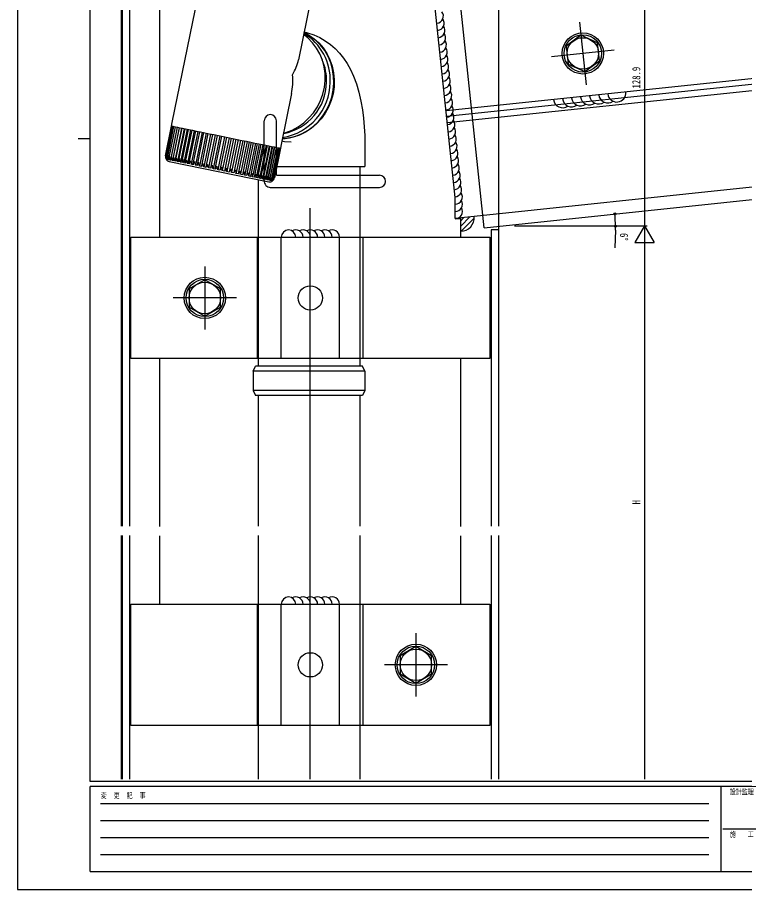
# Model space of a CAD drawing. Units: millimetres, scale not verified. Extents: x -420 to 420, y -297 to 297.
# Drawn here: x -420.5 to -120.8, y -297 to 62.4 of the extents above; entities that cross this region are included whole.
import ezdxf
from ezdxf.enums import TextEntityAlignment as Align

# ---------------------------------------------------------------- set-up
doc = ezdxf.new("R2010")
doc.units = ezdxf.units.MM
doc.header["$LTSCALE"] = 2
for name, color, linetype in [('0-3_YKK_12', 2, 'Continuous'), ('0-4_YKK_13', 4, 'Continuous'), ('0-5_YKK_D', 6, 'Continuous'), ('0-6_YKK_ZWAK', 7, 'Continuous')]:
    doc.layers.add(name, color=color, linetype=linetype)
doc.styles.add('ＭＳ ゴシック', font='')
doc.styles.get('ＭＳ ゴシック').set_extended_font_data('MS Gothic')

msp = doc.modelspace()

# ---------------------------------------------------------------- linework, layer by layer
at = {"layer": '0-3_YKK_12'}
for p, q in [((-228.165, -24.259), (-242.067, 108.013)), ((-222.263, 105.414), (-222.263, -147.288)), ((-377.263, 91.225), (-377.263, -147.288)), ((-374.263, 91.54), (-374.263, -147.288)), ((-377.763, 85.073), (-377.763, -147.288)), ((-188.806, 60.474), (-186.088, 34.616)), ((-174.518, 48.904), (-200.376, 46.186)), ((-228.165, -24.259), (-107.706, -11.598)), ((-300.013, -16.228), (-300.013, -251.5)), ((-225.263, -25.086), (-225.263, -147.288)), ((-222.263, -25.086), (-225.263, -25.086)), ((-343.263, -40.19), (-343.263, -66.19)), ((-330.263, -53.19), (-356.263, -53.19)), ((-377.763, -151.15), (-377.763, -251.5)), ((-377.263, -151.15), (-377.263, -251.5)), ((-374.263, -151.15), (-374.263, -251.5)), ((-225.263, -151.15), (-225.263, -251.5)), ((-222.263, -151.15), (-222.263, -251.5)), ((-256.263, -191.399), (-256.263, -217.399)), ((-243.263, -204.399), (-269.263, -204.399))]:
    msp.add_line(p, q, dxfattribs=at)
at = {"layer": '0-4_YKK_13'}
for p, q in [((-361.763, -28.19), (-361.763, 89.842)), ((-356.668, 19.087), (-343.609, 83.272)), ((-298.729, 74.141), (-304.67, 44.941)), ((-302.323, 56.473), (-300.935, 56.093)), ((-188.232, 55.009), (-194.304, 50.598)), ((-181.375, 51.956), (-188.232, 55.009)), ((-194.304, 50.598), (-193.519, 43.133)), ((-180.59, 44.492), (-181.375, 51.956)), ((-193.519, 43.133), (-186.663, 40.08)), ((-186.663, 40.08), (-180.59, 44.492)), ((-112.88, 37.631), (-243.816, 23.869)), ((-112.64, 35.344), (-243.576, 21.582)), ((-112.368, 32.758), (-243.304, 18.996)), ((-307.509, 30.982), (-311.787, 9.956)), ((-356.967, 17.617), (-356.668, 19.087)), ((-318.763, -5.158), (-318.763, 19.842)), ((-313.763, -2.658), (-313.763, 19.842)), ((-359.446, 5.369), (-356.954, 17.614)), ((-359.293, 5.36), (-356.806, 17.584)), ((-358.979, 5.292), (-356.491, 17.52)), ((-358.561, 4.9), (-356.013, 17.423)), ((-357.94, 4.687), (-355.376, 17.293)), ((-354.697, 17.155), (-357.453, 3.61)), ((-357.165, 4.443), (-354.583, 17.132)), ((-353.866, 16.986), (-356.622, 3.441)), ((-356.24, 4.169), (-353.641, 16.94)), ((-352.888, 16.787), (-355.643, 3.242)), ((-355.173, 3.867), (-352.558, 16.72)), ((-351.769, 16.56), (-354.525, 3.014)), ((-353.972, 3.54), (-351.341, 16.472)), ((-350.52, 16.305), (-353.276, 2.76)), ((-352.646, 3.198), (-350, 16.2)), ((-349.149, 16.026), (-351.905, 2.481)), ((-351.204, 2.834), (-348.545, 15.904)), ((-347.666, 15.725), (-350.422, 2.179)), ((-349.66, 2.449), (-346.987, 15.587)), ((-346.084, 15.403), (-348.84, 1.857)), ((-348.025, 2.045), (-345.338, 15.251)), ((-344.413, 15.063), (-347.169, 1.518)), ((-346.311, 1.626), (-343.611, 14.9)), ((-342.668, 14.708), (-345.424, 1.162)), ((-344.532, 1.194), (-341.818, 14.535)), ((-307.678, 15.439), (-308.003, 15.686)), ((-340.86, 14.34), (-343.616, 0.795)), ((-342.698, 0.762), (-339.973, 14.159)), ((-339.004, 13.962), (-341.76, 0.417)), ((-340.846, 0.231), (-338.09, 13.776)), ((-337.114, 13.578), (-339.87, 0.033)), ((-338.94, -0.157), (-336.184, 13.389)), ((-335.205, 13.189), (-337.961, -0.356)), ((-334.269, 12.999), (-337.025, -0.546)), ((-333.289, 12.8), (-336.045, -0.746)), ((-332.357, 12.61), (-335.113, -0.935)), ((-331.38, 12.411), (-334.136, -1.134)), ((-330.462, 12.224), (-333.218, -1.321)), ((-329.491, 12.027), (-332.218, -1.376)), ((-328.597, 11.845), (-331.353, -1.7)), ((-327.637, 11.65), (-330.352, -1.696)), ((-326.778, 11.475), (-329.534, -2.07)), ((-325.831, 11.282), (-328.535, -2.006)), ((-325.017, 11.117), (-327.773, -2.429)), ((-324.088, 10.928), (-326.78, -2.302)), ((-277.319, 10.999), (-277.319, 0.999)), ((-323.329, 10.773), (-326.085, -2.772)), ((-322.421, 10.588), (-325.098, -2.569)), ((-321.726, 10.447), (-324.482, -3.098)), ((-320.842, 10.267), (-323.504, -2.817)), ((-320.221, 10.141), (-322.977, -3.404)), ((-319.363, 9.966), (-322.01, -3.044)), ((-318.824, 9.857), (-321.58, -3.689)), ((-317.996, 9.688), (-320.628, -3.248)), ((-317.547, 9.597), (-320.303, -3.948)), ((-316.751, 9.435), (-319.368, -3.427)), ((-316.4, 9.363), (-319.155, -4.182)), ((-315.638, 9.208), (-318.24, -3.581)), ((-315.39, 9.158), (-318.146, -4.387)), ((-314.525, 8.982), (-317.281, -4.563)), ((-314.665, 9.01), (-317.251, -3.705)), ((-313.813, 8.837), (-316.569, -4.708)), ((-313.839, 8.842), (-316.409, -3.791)), ((-313.166, 8.706), (-315.72, -3.844)), ((-312.653, 8.601), (-315.189, -3.864)), ((-312.303, 8.53), (-314.822, -3.852)), ((-312.117, 8.492), (-314.613, -3.775)), ((-312.099, 8.488), (-314.594, -3.774)), ((-311.787, 9.956), (-312.086, 8.486)), ((-359.231, 3.972), (-359.233, 3.972)), ((-359.125, 3.95), (-359.198, 3.965)), ((-359.022, 5.08), (-358.979, 5.292)), ((-358.962, 4.145), (-359.007, 3.926)), ((-358.853, 3.895), (-359.007, 3.926)), ((-358.563, 4.28), (-358.65, 3.853)), ((-358.417, 3.806), (-358.65, 3.853)), ((-357.976, 4.512), (-358.131, 3.748)), ((-357.82, 3.684), (-358.131, 3.748)), ((-357.066, 3.531), (-357.453, 3.61)), ((-357.898, 3.009), (-316.937, -5.324)), ((-356.162, 3.347), (-356.622, 3.441)), ((-355.114, 3.134), (-355.643, 3.242)), ((-353.931, 2.893), (-354.525, 3.014)), ((-352.621, 2.627), (-353.276, 2.76)), ((-351.194, 2.336), (-351.905, 2.481)), ((-349.661, 2.024), (-350.422, 2.179)), ((-348.034, 1.693), (-348.84, 1.857)), ((-346.325, 1.346), (-347.169, 1.518)), ((-344.548, 0.984), (-345.424, 1.162)), ((-342.715, 0.611), (-343.616, 0.795)), ((-340.84, 0.23), (-341.76, 0.417)), ((-338.939, -0.157), (-339.87, 0.033)), ((-313.623, 0.999), (-307.657, 0.999)), ((-307.657, 0.999), (-277.319, 0.999)), ((-279.319, 0.999), (-279.319, -81.387)), ((-337.025, -0.546), (-337.961, -0.356)), ((-335.113, -0.935), (-336.046, -0.746)), ((-333.218, -1.321), (-334.14, -1.133)), ((-331.353, -1.7), (-332.259, -1.516)), ((-329.534, -2.07), (-330.416, -1.891)), ((-327.773, -2.429), (-328.625, -2.255)), ((-326.085, -2.772), (-326.9, -2.606)), ((-324.482, -3.098), (-325.254, -2.941)), ((-322.977, -3.404), (-323.699, -3.257)), ((-321.58, -3.689), (-322.248, -3.553)), ((-313.763, -2.658), (-271.263, -2.658)), ((-321.319, -4.433), (-321.319, -81.387)), ((-320.303, -3.948), (-320.911, -3.825)), ((-319.155, -4.182), (-319.699, -4.071)), ((-318.146, -4.387), (-318.621, -4.291)), ((-317.281, -4.563), (-317.685, -4.481)), ((-316.569, -4.708), (-316.898, -4.641)), ((-316.015, -4.821), (-316.266, -4.77)), ((-315.912, -4.313), (-316.015, -4.821)), ((-315.622, -4.901), (-315.794, -4.866)), ((-315.571, -4.646), (-315.622, -4.901)), ((-315.395, -4.947), (-315.485, -4.929)), ((-315.332, -4.96), (-315.343, -4.958)), ((-108.229, -6.625), (-240.063, -20.482)), ((-316.263, -7.658), (-271.263, -7.658)), ((-240.063, -20.482), (-237.763, -20.482)), ((-237.763, -23.62), (-233.986, -19.843)), ((-237.763, -21.375), (-236.495, -20.107)), ((-237.763, -28.19), (-237.763, -20.482)), ((-237.637, -25.738), (-232.265, -20.366)), ((-321.578, -78.19), (-321.578, -28.19)), ((-321.578, -78.19), (-321.578, -28.19)), ((-311.763, -78.19), (-311.763, -28.19)), ((-311.763, -78.19), (-311.763, -28.19)), ((-287.763, -78.19), (-287.763, -28.19)), ((-287.763, -78.19), (-287.763, -28.19)), ((-277.949, -78.19), (-277.949, -28.19)), ((-277.949, -78.19), (-277.949, -28.19)), ((-343.263, -45.684), (-349.763, -49.437)), ((-336.763, -49.437), (-343.263, -45.684)), ((-349.763, -49.437), (-349.763, -56.942)), ((-336.763, -56.942), (-336.763, -49.437)), ((-349.763, -56.942), (-343.263, -60.695)), ((-343.263, -60.695), (-336.763, -56.942)), ((-361.763, -147.34), (-361.763, -78.19)), ((-237.763, -147.34), (-237.763, -78.19)), ((-323.319, -83.387), (-322.319, -81.387)), ((-278.319, -81.387), (-322.319, -81.387)), ((-277.319, -83.387), (-278.319, -81.387)), ((-277.319, -83.387), (-323.319, -83.387)), ((-277.319, -83.387), (-277.319, -91.387)), ((-277.319, -91.387), (-323.319, -91.387)), ((-278.319, -93.387), (-322.319, -93.387)), ((-321.319, -93.387), (-321.319, -147.288)), ((-279.319, -93.387), (-279.319, -147.288)), ((-277.319, -91.387), (-278.319, -93.387)), ((-361.763, -179.399), (-361.763, -151.199)), ((-321.319, -151.15), (-321.319, -251.5)), ((-279.319, -151.15), (-279.319, -251.5)), ((-237.763, -179.399), (-237.763, -151.199)), ((-321.578, -229.399), (-321.578, -179.399)), ((-311.763, -229.399), (-311.763, -179.399)), ((-287.763, -229.399), (-287.763, -179.399)), ((-277.949, -229.399), (-277.949, -179.399)), ((-256.263, -196.893), (-262.763, -200.646)), ((-249.763, -200.646), (-256.263, -196.893)), ((-262.763, -200.646), (-262.763, -208.151)), ((-249.763, -208.151), (-249.763, -200.646)), ((-262.763, -208.151), (-256.263, -211.904)), ((-256.263, -211.904), (-249.763, -208.151))]:
    msp.add_line(p, q, dxfattribs=at)
for points in [[(-240.063, -20.482), (-240.063, -11.837), (-250.75, 89.842)], [(-302.381, 56.188), (-300.644, 55.275), (-298.376, 53.734), (-296.318, 51.9), (-294.502, 49.802), (-292.958, 47.474), (-291.71, 44.953), (-290.777, 42.277), (-290.174, 39.491), (-289.91, 36.636), (-289.991, 33.758), (-290.414, 30.904), (-291.172, 28.117), (-292.255, 25.441), (-293.644, 22.92), (-295.318, 20.592), (-297.25, 18.495), (-299.41, 16.661), (-301.765, 15.119), (-304.276, 13.894), (-306.904, 13.004), (-309.608, 12.465), (-311.308, 12.311)], [(-311.297, 12.363), (-311.134, 12.373), (-308.408, 12.734), (-305.737, 13.45), (-303.162, 14.509), (-300.725, 15.895), (-298.463, 17.586), (-296.412, 19.556), (-294.605, 21.773), (-293.071, 24.203), (-291.833, 26.806), (-290.91, 29.543), (-290.319, 32.369), (-290.067, 35.241), (-290.158, 38.112), (-290.592, 40.939), (-291.362, 43.675), (-292.455, 46.279), (-293.854, 48.708), (-295.537, 50.925), (-297.477, 52.895), (-299.645, 54.586), (-302.005, 55.973), (-302.387, 56.159)], [(-310.833, 14.645), (-309.815, 14.95), (-307.206, 15.985), (-304.729, 17.345), (-302.423, 19.007), (-300.324, 20.945), (-298.466, 23.129), (-296.878, 25.524), (-295.585, 28.093), (-294.607, 30.794), (-293.96, 33.586), (-293.653, 36.425), (-293.693, 39.264), (-294.077, 42.061), (-294.801, 44.77), (-295.852, 47.349), (-297.215, 49.757), (-298.866, 51.957), (-300.782, 53.913), (-302.555, 55.333)], [(-300.935, 56.093), (-298.338, 55.229), (-295.908, 54.127), (-293.63, 52.802), (-291.512, 51.275), (-289.56, 49.563), (-287.769, 47.678), (-286.131, 45.621), (-284.632, 43.375), (-283.252, 40.9), (-281.975, 38.13), (-280.801, 34.998), (-279.763, 31.522), (-278.928, 27.93), (-278.295, 24.357), (-277.837, 20.817), (-277.53, 17.299), (-277.361, 13.792), (-277.319, 10.999)], [(-356.967, 17.617), (-356.954, 17.614), (-356.802, 17.583), (-356.48, 17.518), (-355.992, 17.419), (-355.34, 17.286), (-354.53, 17.121), (-353.567, 16.925), (-352.46, 16.7), (-351.216, 16.447), (-349.845, 16.168), (-348.357, 15.865), (-346.765, 15.541), (-345.079, 15.198), (-343.312, 14.839), (-341.479, 14.466), (-339.593, 14.082), (-337.669, 13.691), (-335.72, 13.294), (-333.763, 12.896), (-331.811, 12.499), (-329.88, 12.106), (-327.984, 11.72), (-326.138, 11.345), (-324.356, 10.982), (-322.651, 10.635), (-321.037, 10.307), (-319.525, 9.999), (-318.128, 9.715), (-316.855, 9.456), (-315.717, 9.225), (-314.722, 9.022), (-313.878, 8.85), (-313.191, 8.711), (-312.666, 8.604), (-312.307, 8.531), (-312.118, 8.492), (-312.086, 8.486)], [(-308.26, 15.209), (-308.284, 15.224), (-308.541, 15.426)], [(-307.657, 10.999), (-310.384, 11.18), (-311.502, 11.36)], [(-314.886, -4.044), (-314.801, -3.726), (-314.799, -3.718)], [(-323.319, -83.387), (-323.319, -91.387), (-322.319, -93.387)]]:
    msp.add_lwpolyline(points, dxfattribs=at)
for points in [[(-373.763, -78.19), (-373.763, -28.19), (-225.763, -28.19), (-225.763, -78.19)], [(-373.763, -78.19), (-373.763, -28.19), (-225.763, -28.19), (-225.763, -78.19)], [(-373.763, -229.399), (-373.763, -179.399), (-225.763, -179.399), (-225.763, -229.399)]]:
    msp.add_lwpolyline(points, close=True, dxfattribs=at)
for centre, radius in [((-187.447, 47.545), 8.5), ((-187.447, 47.545), 7.7), ((-187.447, 47.545), 6.5), ((-343.263, -53.19), 8.5), ((-343.263, -53.19), 7.7), ((-343.263, -53.19), 6.5), ((-299.763, -53.19), 5), ((-256.263, -204.399), 8.5), ((-256.263, -204.399), 7.7), ((-299.763, -204.399), 5), ((-256.263, -204.399), 6.5)]:
    msp.add_circle(centre, radius, dxfattribs=at)
for centre, radius, start, end in [((-247.928, 62.99), 3, 276, 36), ((-247.615, 60.006), 3, 276, 36), ((-247.301, 57.023), 3, 276, 36), ((-313.923, 36.612), 22.368, 357.54702, 59.15979), ((-246.987, 54.039), 3, 276, 36), ((-246.674, 51.056), 3, 276, 36), ((-246.36, 48.072), 3, 276, 36), ((-246.047, 45.089), 3, 276, 36), ((-314.917, 36.315), 21.834, 358.26646, 23.28533), ((-245.733, 42.105), 3, 276, 36), ((-245.419, 39.121), 3, 276, 36), ((-245.106, 36.138), 3, 276, 36), ((-314.878, 35.944), 23.303, 279.12773, 359.28863), ((-314.787, 35.924), 21.696, 280.4693, 359.28804), ((-244.792, 33.154), 3, 276, 36), ((-244.479, 30.171), 3, 276, 36), ((-244.165, 27.187), 3, 276, 36), ((-192.096, 29.305), 3.75, 186.00002, 306), ((-188.367, 29.697), 3.75, 186.00002, 306), ((-184.637, 30.089), 3.75, 186.00002, 306), ((-180.908, 30.481), 3.75, 186.00002, 306), ((-177.178, 30.873), 3.75, 186.00002, 306), ((-173.449, 31.265), 3.75, 186.00002, 6), ((-243.851, 24.204), 3, 276, 36), ((-195.826, 28.913), 3.75, 186.00002, 306), ((-316.263, 19.842), 2.5, 0, 180), ((-243.538, 21.22), 3, 276, 36), ((-243.224, 18.236), 3, 276, 36), ((-242.911, 15.253), 3, 276, 36), ((-242.597, 12.269), 3, 276, 36), ((-242.284, 9.286), 3, 276, 36), ((-241.97, 6.302), 3, 276, 36), ((-357.544, 4.945), 1.948, 167.54017, 209.97766), ((-357.428, 5.001), 2.051, 169.75912, 210.33171), ((-357.529, 4.847), 1.831, 164.56777, 209.33348), ((-357.102, 5.048), 2.211, 172.56078, 210.50095), ((-357.499, 4.969), 2, 209.90962, 258.5), ((-357.324, 4.72), 1.737, 161.57568, 208.3638), ((-356.574, 5.071), 2.406, 175.27343, 210.38771), ((-356.935, 4.563), 1.664, 158.60183, 207.05133), ((-355.839, 5.071), 2.647, 177.8766, 210.01057), ((-356.365, 4.374), 1.609, 155.68783, 205.3826), ((-354.887, 5.055), 2.946, 180.35514, 209.3851), ((-355.621, 4.155), 1.573, 152.87755, 203.35), ((-353.7, 5.029), 3.325, 182.69909, 208.52293), ((-354.709, 3.903), 1.556, 150.21512, 200.95379), ((-352.25, 5.003), 3.824, 184.9037, 207.43108), ((-353.636, 3.62), 1.556, 147.74285, 198.20362), ((-350.477, 4.998), 4.508, 186.97061, 206.11011), ((-352.408, 3.305), 1.577, 145.4988, 195.11959), ((-348.257, 5.052), 5.517, 188.91012, 204.55144), ((-351.035, 2.956), 1.619, 143.51461, 191.73247), ((-345.267, 5.261), 7.197, 190.75096, 202.72731), ((-349.524, 2.573), 1.687, 141.81362, 188.08313), ((-340.317, 5.967), 10.791, 192.58233, 200.54856), ((-241.656, 3.319), 3, 276, 36), ((-347.882, 2.156), 1.783, 140.40977, 184.22095), ((-317.683, 11.693), 32.672, 194.89895, 197.51958), ((-346.118, 1.7), 1.916, 139.30731, 180.20159), ((-341.454, 3.893), 6.189, 188.77024, 202.5693), ((-344.237, 1.203), 2.093, 138.50163, 176.08396), ((-369.645, -4.539), 24.884, 13.24463, 16.64711), ((-342.24, 0.657), 2.331, 137.981, 171.9269), ((-433.813, -20.999), 92.793, 13.58379, 14.48906), ((-340.124, 0.051), 2.65, 137.7292, 167.78575), ((-354.291, -1.717), 12.711, 9.66391, 16.2172), ((-337.874, -0.637), 3.09, 137.72872, 163.70894), ((-347.379, -0.782), 7.553, 6.19205, 17.12389), ((-335.45, -1.445), 3.719, 137.96465, 159.73454), ((-343.378, -0.606), 5.423, 2.6468, 17.7322), ((-332.753, -2.458), 4.68, 138.43036, 155.88535), ((-340.276, -0.669), 4.231, 358.95874, 18.11634), ((-329.515, -3.892), 6.331, 139.13922, 152.15836), ((-337.595, -0.838), 3.467, 355.12249, 18.29095), ((-241.343, 0.335), 3, 276, 36), ((-324.7, -6.543), 9.991, 140.16368, 148.48682), ((-335.164, -1.064), 2.94, 351.15617, 18.25269), ((-305.488, -20.144), 31.767, 141.86856, 144.50814), ((-332.911, -1.319), 2.559, 347.09225, 17.99065), ((-331.621, 0.479), 3.295, 309.3029, 335.17311), ((-330.802, -1.589), 2.277, 342.97392, 17.49078), ((-241.871, -69.874), 109.216, 141.08389, 141.86297), ((-328.825, -1.861), 2.065, 338.85273, 16.73886), ((-320.751, -6.146), 6.312, 134.10226, 147.68478), ((-326.977, -2.13), 1.905, 334.78678, 15.72217), ((-336.926, 8.131), 16.761, 317.93547, 323.05883), ((-325.259, -2.387), 1.786, 330.83515, 14.43449), ((-329.175, 2.72), 8.714, 315.34151, 325.22531), ((-323.675, -2.628), 1.7, 327.05741, 12.87509), ((-325.848, 0.837), 6.22, 313.31845, 327.18512), ((-322.231, -2.849), 1.641, 323.50917, 11.05112), ((-323.566, -0.277), 4.912, 311.62142, 329.18293), ((-320.934, -3.044), 1.607, 320.23924, 8.97801), ((-321.791, -1.062), 4.084, 310.18896, 331.28099), ((-319.792, -3.21), 1.593, 317.2873, 6.67913), ((-320.352, -1.663), 3.506, 308.99912, 333.50282), ((-318.81, -3.344), 1.6, 314.68236, 4.18474), ((-319.177, -2.14), 3.077, 308.04488, 335.85756), ((-317.994, -3.442), 1.625, 312.44232, 1.53041), ((-318.233, -2.526), 2.744, 307.32734, 338.34641), ((-317.351, -3.502), 1.669, 310.57427, 358.75518), ((-271.263, -5.158), 2.5, 270, 90), ((-241.029, -2.648), 3, 276, 36), ((-316.263, -5.158), 2.5, 172.80264, 270), ((-316.538, -3.364), 2, 258.5, 307.09038), ((-317.502, -2.836), 2.48, 306.85331, 340.96445), ((-316.885, -3.521), 1.732, 309.07575, 355.89957), ((-316.975, -3.082), 2.266, 306.63407, 343.70112), ((-316.644, -3.27), 2.091, 306.68455, 346.54023), ((-316.502, -3.427), 1.921, 307.14047, 350.10591), ((-240.716, -5.632), 3, 276, 36), ((-240.402, -8.616), 3, 276, 36), ((-240.088, -11.599), 3, 270.47734, 36), ((-240.088, -14.599), 3, 270, 30), ((-240.063, -17.599), 3, 270, 30.47734), ((-237.763, -20.24), 5.5, 270, 6), ((-308.763, -28.19), 3, 0, 180), ((-305.763, -28.19), 3, 0, 120), ((-302.763, -28.19), 3, 0, 120), ((-299.763, -28.19), 3, 0, 120), ((-296.763, -28.19), 3, 0, 120), ((-293.763, -28.19), 3, 0, 120), ((-290.763, -28.19), 3, 0, 120), ((-308.763, -179.399), 3, 0, 180), ((-305.763, -179.399), 3, 0, 120), ((-302.763, -179.399), 3, 0, 120), ((-299.763, -179.399), 3, 0, 120), ((-296.763, -179.399), 3, 0, 120), ((-293.763, -179.399), 3, 0, 120), ((-290.763, -179.399), 3, 0, 120)]:
    msp.add_arc(centre, radius, start, end, dxfattribs=at)
for major_axis, start_param, end_param in [((-22.76, -10.912), 2.3293538, 2.6443732), ((-11.909, 24.838), 3.9001501, 4.2151696)]:
    msp.add_ellipse((-328.406, 43.135), major_axis=major_axis, ratio=0.717161, start_param=start_param, end_param=end_param, dxfattribs=at)
at = {"layer": '0-5_YKK_D'}
for p, q in [((-161.984, 105.414), (-161.984, -23.476)), ((-215.568, -23.476), (-160.984, -23.476)), ((-215.568, -23.476), (-160.984, -23.476)), ((-161.984, -23.476), (-165.984, -30.404)), ((-161.984, -23.476), (-157.984, -30.404)), ((-161.984, -23.476), (-161.984, -37.332)), ((-174.029, -25.338), (-174.285, -32.613)), ((-165.984, -30.404), (-157.984, -30.404)), ((-161.984, -31.476), (-161.984, -251.5))]:
    msp.add_line(p, q, dxfattribs=at)
for centre in [(-174.263, -18.593), (-173.999, -23.638)]:
    msp.add_circle(centre, 0.425, dxfattribs=at)
for start, end in [(360, 6), (357.98179, 360)]:
    msp.add_arc((-222.263, -23.638), 48.264, start, end, dxfattribs=at)
at = {"layer": '0-6_YKK_ZWAK'}
for p, q in [((-390.498, -252.5), (-390.498, 277.5)), ((-395.498, 12.5), (-390.498, 12.5)), ((389.502, -252.5), (-390.498, -252.5)), ((-130.498, -254.5), (-390.498, -254.5)), ((-390.498, -289.5), (-390.498, -254.5)), ((-130.498, -254.5), (-130.498, -289.5)), ((-0.498, -254.5), (-130.498, -254.5)), ((-386.248, -261.5), (-135.498, -261.5)), ((-386.248, -268.5), (-135.498, -268.5)), ((-129.748, -272), (-0.498, -272)), ((-386.248, -275.5), (-135.498, -275.5)), ((-386.248, -282.5), (-135.498, -282.5)), ((-390.498, -289.5), (-130.498, -289.5)), ((-130.498, -289.5), (-0.498, -289.5))]:
    msp.add_line(p, q, dxfattribs=at)
msp.add_lwpolyline([(-420.5, -297), (420.5, -297), (420.5, 297), (-420.5, 297)], close=True, dxfattribs=at)

# ---------------------------------------------------------------- texts
at = {"layer": '0-5_YKK_D', "style": 'ＭＳ ゴシック', "width": 0.8}
for s, rotation, p in [('128.9', 90, (-162.784, 33.084)), ('6°', 267.982, (-173.065, -26.373)), ('H', 90, (-162.784, -138.294))]:
    msp.add_text(s, height=3.299, rotation=rotation, dxfattribs=at).set_placement(p, align=Align.BOTTOM_LEFT)
at = {"layer": '0-6_YKK_ZWAK', "style": 'ＭＳ ゴシック', "width": 0.8}
for s, p in [('変  更  記  事', (-386.131, -260)), ('設計監理', (-126.831, -258.5)), ('施\u3000\u3000工', (-126.831, -276))]:
    msp.add_text(s, height=2.199, dxfattribs=at).set_placement(p, align=Align.BOTTOM_LEFT)

doc.saveas('drawing.dxf')
